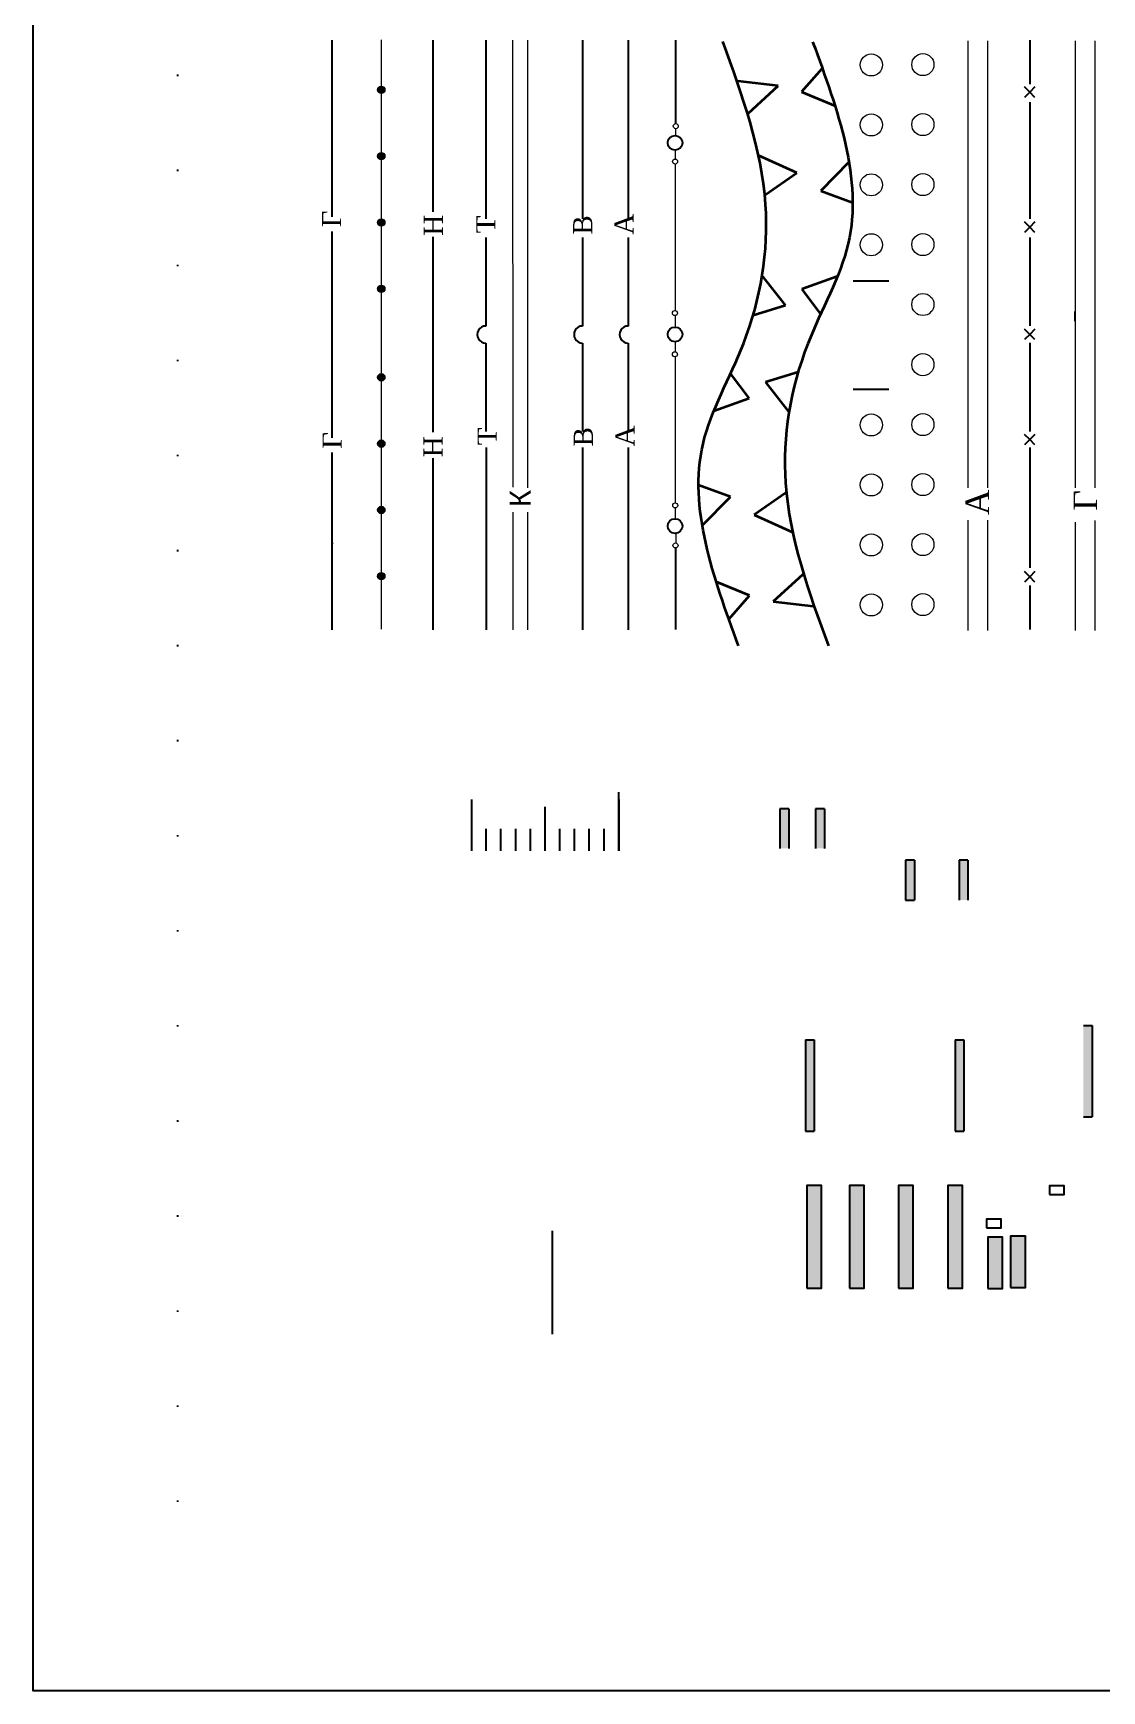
# Model space of a CAD drawing. Header units: millimetres. Extents: x -243 to 1784, y 0 to 1137.
# Drawn here: x -243 to -170.4, y 64 to 176.5 of the extents above; entities that cross this region are included whole.
import ezdxf

# ---------------------------------------------------------------- set-up
doc = ezdxf.new("R2010")
doc.units = ezdxf.units.MM
doc.linetypes.add('DOT', pattern=[6.35, 0, -6.35])
doc.linetypes.add('HID-3', pattern=[4, 3, -1])
for name, color, linetype in [('График_G', 1, 'Continuous'), ('График_U', 5, 'Continuous'), ('График_UPolar', 3, 'Continuous'), ('ИсследТрД', 6, 'Continuous'), ('Кор сред грунта', 2, 'Continuous'), ('Макет', 7, 'Continuous'), ('Перешкоди', 7, 'Continuous'), ('Текст', 7, 'Continuous')]:
    doc.layers.add(name, color=color, linetype=linetype)
doc.styles.add('21', font='arial.ttf', dxfattribs={"height": 2.5})
doc.styles.get("Standard").update_dxf_attribs({"font": 'arial.ttf'})

# ---------------------------------------------------------------- blocks, each defined once
blk = doc.blocks.new('Нефтепровод')
at = {"layer": 'Перешкоди', "color": 7, "linetype": 'ByBlock', "lineweight": 25}
for p, q in [((0, 8.33), (0, 19.97)), ((0, -6.63), (0, 6.63)), ((0, -20.03), (0, -8.39))]:
    blk.add_line(p, q, dxfattribs=at)
at = {"layer": 'Перешкоди', "color": 7, "linetype": 'ByBlock', "lineweight": 25, "char_height": 1.3, "width": 1.5652, "attachment_point": 1, "rotation": 90}
for insert in [(-0.64, 6.71), (-0.66, -8.32)]:
    blk.add_mtext('{\\fTimes New Roman|b0|i0|c204|p18;Н}', dxfattribs=dict(at, insert=insert))
blk = doc.blocks.new('Посадка')
at = {"layer": 'Перешкоди', "color": 3, "linetype": 'ByBlock', "lineweight": 15}
for centre in [(0.05, 18.32), (0.05, 14.25), (0.05, 10.18), (0.05, 6.11), (0.05, 2.04), (0.05, -2.04), (0.05, -6.11), (0.05, -10.18), (0.05, -14.25), (0.05, -18.32)]:
    blk.add_circle(centre, 0.75, dxfattribs=at)
blk = doc.blocks.new('Кабель')
at = {"layer": 'Перешкоди', "linetype": 'ByBlock', "lineweight": 15}
h = blk.add_hatch(color=7, dxfattribs=at)
edge = h.paths.add_edge_path()
edge.add_arc((0, 16.5), 0.25, 0, 360)
h = blk.add_hatch(color=7, dxfattribs=at)
edge = h.paths.add_edge_path()
edge.add_arc((0, 12), 0.25, 0, 360)
h = blk.add_hatch(color=7, dxfattribs=at)
edge = h.paths.add_edge_path()
edge.add_arc((0, 7.5), 0.25, 0, 360)
h = blk.add_hatch(color=7, dxfattribs=at)
edge = h.paths.add_edge_path()
edge.add_arc((0, 3), 0.25, 0, 360)
h = blk.add_hatch(color=7, dxfattribs=at)
edge = h.paths.add_edge_path()
edge.add_arc((0, -3), 0.25, 0, 360)
h = blk.add_hatch(color=7, dxfattribs=at)
edge = h.paths.add_edge_path()
edge.add_arc((0, -7.5), 0.25, 0, 360)
h = blk.add_hatch(color=7, dxfattribs=at)
edge = h.paths.add_edge_path()
edge.add_arc((0, -12), 0.25, 0, 360)
h = blk.add_hatch(color=7, dxfattribs=at)
edge = h.paths.add_edge_path()
edge.add_arc((0, -16.5), 0.25, 0, 360)
at = {"layer": 'Перешкоди', "color": 7, "linetype": 'ByBlock', "lineweight": 15}
blk.add_line((0, 19.91), (0, -20.09), dxfattribs=at)
for centre in [(0, 16.5), (0, 12), (0, 7.5), (0, 3), (0, -3), (0, -7.5), (0, -12), (0, -16.5)]:
    blk.add_circle(centre, 0.25, dxfattribs=at)
blk = doc.blocks.new('Трубопровод')
at = {"lineweight": -2}
for p, q in [((0, 19.97), (0, 7.85)), ((0, 6.58), (0, 0.58)), ((0, -0.58), (0, -6.58)), ((0.03, -7.67), (0.03, -20.03))]:
    blk.add_line(p, q, dxfattribs=at)
blk.add_arc((0, 0), 0.58, 89.874, 270.126, dxfattribs=at)
at = {"layer": 'Перешкоди', "color": 7, "linetype": 'ByBlock', "lineweight": 25, "char_height": 1.3, "attachment_point": 1, "rotation": 90}
for insert, width in [((-0.65, 6.87), 1.5652), ((-0.56, -7.51), 1.3263)]:
    blk.add_mtext('{\\fTimes New Roman|b0|i0|c204|p18;Т}', dxfattribs=dict(at, insert=insert, width=width))
blk = doc.blocks.new('Газопровод')
at = {"layer": 'Перешкоди', "color": 7, "linetype": 'ByBlock', "lineweight": 25}
for p, q in [((0, 8), (0, 19.97)), ((0, -7), (0, 7)), ((0, -20.03), (0, -8))]:
    blk.add_line(p, q, dxfattribs=at)
at = {"layer": 'Перешкоди', "color": 7, "linetype": 'ByBlock', "lineweight": 25, "char_height": 1.3, "width": 1.5652, "attachment_point": 1, "rotation": 90}
for insert in [(-0.7, 7.28), (-0.66, -7.75)]:
    blk.add_mtext('{\\fTimes New Roman|b0|i0|c204|p18;Г}', dxfattribs=dict(at, insert=insert))
blk = doc.blocks.new('Водовод')
at = {"lineweight": -2}
for p, q in [((0, 19.97), (0, 7.85)), ((0, 6.58), (0, 0.58)), ((0, -0.58), (0, -6.58)), ((0, -7.67), (0, -20.03))]:
    blk.add_line(p, q, dxfattribs=at)
blk.add_arc((0, 0), 0.58, 89.9987, 270.0013, dxfattribs=at)
at = {"layer": 'Перешкоди', "color": 7, "linetype": 'ByBlock', "lineweight": 25, "char_height": 1.3, "width": 1.5652, "attachment_point": 1, "rotation": 90}
for insert in [(-0.64, 6.78), (-0.6, -7.59)]:
    blk.add_mtext('{\\fTimes New Roman|b0|i0|c204|p18;В}', dxfattribs=dict(at, insert=insert))
blk = doc.blocks.new('Аммиакопровод')
at = {"lineweight": -2}
for p, q in [((0, 19.97), (0, 7.85)), ((0, 6.58), (0, 0.58)), ((0, -0.58), (0, -6.58)), ((0, -7.67), (0, -20.03))]:
    blk.add_line(p, q, dxfattribs=at)
blk.add_arc((0, 0), 0.58, 89.9987, 270.0013, dxfattribs=at)
at = {"layer": 'Перешкоди', "color": 7, "linetype": 'ByBlock', "lineweight": 25, "char_height": 1.3, "width": 1.5652, "attachment_point": 1, "rotation": 90}
for s, insert in [('{\\fTimes New Roman|b0|i0|c204|p18;А}', (-0.93, 6.78)), ('{\\fTimes New Roman|b0|i0|c0|p18;A}', (-0.86, -7.59))]:
    blk.add_mtext(s, dxfattribs=dict(at, insert=insert))
blk = doc.blocks.new('Канал')
at = {"color": 5, "lineweight": 15}
for p, q in [((-0.51, -10.36), (-0.52, 19.97)), ((0.49, -10.41), (0.49, 19.97)), ((-0.51, -20.03), (-0.51, -12.05)), ((0.49, -20.03), (0.49, -12.05))]:
    blk.add_line(p, q, dxfattribs=at)
at = {"color": 5, "linetype": 'HID-3', "lineweight": 15, "style": '21'}
blk.add_text('К', height=1.42, rotation=90, dxfattribs=at).set_placement((0.68, -11.7))
blk = doc.blocks.new('Линия_связи')
at = {"lineweight": -2}
for p, q in [((0.05, 14.3), (0.05, 19.97)), ((0.03, -14.49), (0.03, -20.03))]:
    blk.add_line(p, q, dxfattribs=at)
at = {"lineweight": 9}
for p, q in [((0.03, 13.98), (0.03, 13.52)), ((0, 12.5), (0, 11.91)), ((0, 11.57), (0, 1.62)), ((0, 1.28), (0, 0.5)), ((0, -0.5), (0, -1.17)), ((0, -1.51), (0, -11.43)), ((0, -11.77), (0, -12.5)), ((0.05, -13.5), (0.05, -14.13))]:
    blk.add_line(p, q, dxfattribs=at)
for centre in [(0, 13), (0, 0), (0, -13)]:
    blk.add_circle(centre, 0.498)
at = {"lineweight": 9, "ltscale": 2}
for centre in [(0.05, 14.13), (0, 11.73), (-0.01, 1.45), (-0.01, -1.35), (0.01, -11.6), (0.03, -14.32)]:
    blk.add_circle(centre, 0.171, dxfattribs=at)
blk = doc.blocks.new('Балка_начало')
at = {"layer": 'Перешкоди', "color": 3, "linetype": 'ByBlock', "lineweight": 35}
for p, q in [((2.42, 17.65), (-0.33, 17.97)), ((0.4, 15.8), (2.42, 17.65)), ((3.69, 11.76), (1.09, 12.94)), ((1.54, 10.26), (3.69, 11.76)), ((2.92, 2.77), (1.32, 4.81)), ((0.72, 2.09), (2.92, 2.77)), ((0.46, -3.54), (-0.81, -1.86)), ((-1.94, -4.4), (0.46, -3.54)), ((-0.82, -10.22), (-2.98, -9.44)), ((-2.73, -12.17), (-0.82, -10.22)), ((0.48, -16.93), (-1.79, -15.99)), ((-0.9, -18.51), (0.48, -16.93))]:
    blk.add_line(p, q, dxfattribs=at)
blk.add_spline([(-0.27, -20.34), (-2.68, -6.64), (0.06, 0.16), (1.57, 9.6), (-1.34, 20.66)], degree=3, dxfattribs=at)
blk = doc.blocks.new('Балка_конец')
at = {"layer": 'Перешкоди', "color": 3, "linetype": 'ByBlock', "lineweight": 35}
for p, q in [((0.9, 18.51), (-0.48, 16.93)), ((-0.48, 16.93), (1.79, 15.99)), ((2.73, 12.17), (0.82, 10.22)), ((0.82, 10.22), (2.98, 9.44)), ((1.94, 4.4), (-0.46, 3.54)), ((-0.46, 3.54), (0.81, 1.86)), ((-0.72, -2.09), (-2.92, -2.77)), ((-2.92, -2.77), (-1.32, -4.81)), ((-1.54, -10.26), (-3.69, -11.76)), ((-3.69, -11.76), (-1.09, -12.94)), ((-0.4, -15.8), (-2.42, -17.65)), ((-2.42, -17.65), (0.33, -17.97))]:
    blk.add_line(p, q, dxfattribs=at)
blk.add_spline([(0.27, 20.34), (2.68, 6.64), (-0.06, -0.16), (-1.57, -9.6), (1.34, -20.66)], degree=3, dxfattribs=at)
blk = doc.blocks.new('Дорога_автомобильная')
at = {"layer": 'Перешкоди', "color": 7, "linetype": 'ByBlock', "lineweight": 15}
for p, q in [((-0.65, 19.91), (-0.65, -10.41)), ((0.68, 19.91), (0.68, -10.41)), ((-0.65, -12.61), (-0.65, -20.09)), ((0.68, -12.61), (0.68, -20.09))]:
    blk.add_line(p, q, dxfattribs=at)
at = {"layer": 'Перешкоди', "color": 7, "linetype": 'ByBlock', "lineweight": 25, "insert": (-0.8, -12.26), "char_height": 1.6, "width": 1.5652, "attachment_point": 1, "rotation": 90}
blk.add_mtext('{\\fTimes New Roman|b0|i0|c0|p18;A}', dxfattribs=at)
blk = doc.blocks.new('Дорога_грунтовая')
at = {"layer": 'Перешкоди', "color": 7, "linetype": 'ByBlock', "lineweight": 15}
for p, q in [((-0.65, 19.91), (-0.65, -10.41)), ((0.68, 19.91), (0.68, -10.41)), ((-0.65, -12.73), (-0.65, -20.09)), ((0.68, -12.63), (0.68, -20.09))]:
    blk.add_line(p, q, dxfattribs=at)
at = {"layer": 'Перешкоди', "color": 7, "linetype": 'ByBlock', "lineweight": 25, "insert": (-0.76, -11.96), "char_height": 1.6, "width": 1.5652, "attachment_point": 1, "rotation": 90}
blk.add_mtext('{\\fTimes New Roman|b0|i0|c204|p18;Г}', dxfattribs=at)
blk = doc.blocks.new('Корр_неб')
at = {"layer": 'График_G'}
h = blk.add_hatch(color=256, dxfattribs=at)
h.set_gradient(color1=(255, 0, 0), color2=(214, 0, 0), one_color=1, tint=0.42)
h.paths.add_polyline_path([(0.6, -208.89), (0, -208.89), (0, -215.09), (0.6, -215.09)])
for p, q in [((0, -208.89), (0.6, -208.89)), ((0.6, -208.89), (0.6, -215.09)), ((0, -215.09), (0.6, -215.09))]:
    blk.add_line(p, q, dxfattribs=at)
blk = doc.blocks.new('Рем_2')
at = {"layer": 'График_U'}
h = blk.add_hatch(color=256, dxfattribs=at)
h.dxf.hatch_style = 1
h.set_gradient(color1=(0, 0, 255), color2=(0, 0, 250), one_color=1, tint=0.49)
h.paths.add_polyline_path([(0.6, -222.89), (0, -222.89), (0, -229.09), (0.6, -229.09)])
for p, q in [((0, -222.89), (0, -229.09)), ((0, -222.89), (0.6, -222.89)), ((0.6, -222.89), (0.6, -229.09)), ((0, -229.09), (0.6, -229.09))]:
    blk.add_line(p, q, dxfattribs=at)
blk = doc.blocks.new('Рем_1')
at = {"layer": 'График_G'}
h = blk.add_hatch(color=256, dxfattribs=at)
h.dxf.hatch_style = 1
h.set_gradient(color1=(255, 0, 0), color2=(250, 0, 0), one_color=1, tint=0.49)
h.paths.add_polyline_path([(0.6, -222.89), (0, -222.89), (0, -229.09), (0.6, -229.09)])
for p, q in [((0, -222.89), (0, -229.09)), ((0, -222.89), (0.6, -222.89)), ((0.6, -222.89), (0.6, -229.09)), ((0, -229.09), (0.6, -229.09))]:
    blk.add_line(p, q, dxfattribs=at)
blk = doc.blocks.new('Забор')
at = {"layer": 'Перешкоди'}
for p, q in [((0, 19.97), (0, 16.97)), ((0, 16.44), (-0.35, 16.79)), ((0, 16.44), (-0.35, 16.08)), ((0.35, 16.79), (0, 16.44)), ((0.35, 16.08), (0, 16.44)), ((0, 15.77), (0, 7.85)), ((0, 7.27), (-0.35, 7.63)), ((0, 7.27), (-0.35, 6.92)), ((0.35, 7.63), (0, 7.27)), ((0.35, 6.92), (0, 7.27)), ((0, 6.58), (0, 0.58)), ((0, 0), (-0.35, 0.35)), ((0, 0), (-0.35, -0.35)), ((0.35, 0.35), (0, 0)), ((0.35, -0.35), (0, 0)), ((0, -0.58), (0, -6.58)), ((0, -7.14), (-0.35, -6.79)), ((0, -7.14), (-0.35, -7.5)), ((0.35, -6.79), (0, -7.14)), ((0.35, -7.5), (0, -7.14)), ((0, -7.67), (0, -15.84)), ((0, -16.44), (-0.35, -16.09)), ((0, -16.44), (-0.35, -16.8)), ((0.35, -16.09), (0, -16.44)), ((0.35, -16.8), (0, -16.44)), ((0, -17.04), (0, -20.03))]:
    blk.add_line(p, q, dxfattribs=at)
blk = doc.blocks.new('Незахист_Pol')
at = {"layer": 'График_G'}
h = blk.add_hatch(color=1, dxfattribs=at)
h.dxf.hatch_style = 1
h.set_gradient(color1=(255, 0, 0), color2=(255, 0, 0), tint=0.49)
h.paths.add_polyline_path([(0.3, -215.89), (-0.3, -215.89), (-0.3, -218.59), (0.3, -218.59)])
at = {"layer": 'График_G', "color": 1}
for p, q in [((-0.3, -215.89), (-0.3, -218.59)), ((0.3, -215.89), (0.3, -218.59))]:
    blk.add_line(p, q, dxfattribs=at)
at = {"layer": 'График_G'}
blk.add_line((0.3, -215.89), (-0.3, -215.89), dxfattribs=at)
blk = doc.blocks.new('Перезахист_Pol')
at = {"layer": 'График_U'}
h = blk.add_hatch(color=5, dxfattribs=at)
h.dxf.hatch_style = 1
h.set_gradient(color1=(0, 0, 255), color2=(0, 0, 250), one_color=1, tint=0.49)
h.paths.add_polyline_path([(0.3, -215.89), (-0.3, -215.89), (-0.3, -218.59), (0.3, -218.59)])
at = {"layer": 'График_U', "color": 5}
for p, q in [((-0.3, -215.89), (-0.3, -218.59)), ((0.3, -215.89), (0.3, -218.59))]:
    blk.add_line(p, q, dxfattribs=at)
at = {"layer": 'График_U'}
blk.add_line((0.3, -215.89), (-0.3, -215.89), dxfattribs=at)
blk = doc.blocks.new('Перезахист_Eом')
at = {"layer": 'График_U'}
h = blk.add_hatch(color=5, dxfattribs=at)
h.dxf.hatch_style = 1
h.set_gradient(color1=(0, 0, 255), color2=(0, 0, 250), one_color=1, tint=0.49)
h.paths.add_polyline_path([(0.3, -219.39), (-0.3, -219.39), (-0.3, -222.09), (0.3, -222.09)])
at = {"layer": 'График_U', "color": 5}
for p, q in [((-0.3, -219.39), (-0.3, -222.09)), ((0.3, -219.39), (0.3, -222.09))]:
    blk.add_line(p, q, dxfattribs=at)
at = {"layer": 'График_U'}
for p, q in [((0.3, -219.39), (-0.3, -219.39)), ((-0.3, -222.09), (0.3, -222.09))]:
    blk.add_line(p, q, dxfattribs=at)
blk = doc.blocks.new('Незахист_Eом')
at = {"layer": 'График_G'}
h = blk.add_hatch(color=256, dxfattribs=at)
h.dxf.hatch_style = 1
h.set_gradient(color1=(255, 0, 0), color2=(255, 0, 0), tint=0.49)
h.paths.add_polyline_path([(0.3, -219.39), (-0.3, -219.39), (-0.3, -222.09), (0.3, -222.09)])
for p, q in [((-0.3, -219.39), (-0.3, -222.09)), ((0.3, -219.39), (-0.3, -219.39)), ((0.3, -219.39), (0.3, -222.09))]:
    blk.add_line(p, q, dxfattribs=at)
blk = doc.blocks.new('red')
at = {"layer": 'График_G'}
h = blk.add_hatch(color=256, dxfattribs=at)
h.dxf.hatch_style = 1
h.paths.add_polyline_path([(0, -3.49), (1, -3.49), (1, 3.49), (0, 3.49)])
blk.add_lwpolyline([(0, -3.49), (1, -3.49), (1, 3.49), (0, 3.49)], close=True, dxfattribs=at)
blk = doc.blocks.new('green')
at = {"layer": 'График_UPolar'}
h = blk.add_hatch(color=256, dxfattribs=at)
h.dxf.hatch_style = 1
h.paths.add_polyline_path([(0, -3.49), (1, -3.49), (1, 3.49), (0, 3.49)])
blk.add_lwpolyline([(0, -3.49), (1, -3.49), (1, 3.49), (0, 3.49)], close=True, dxfattribs=at)
blk = doc.blocks.new('yellow')
at = {"layer": 'Кор сред грунта'}
h = blk.add_hatch(color=256, dxfattribs=at)
h.dxf.hatch_style = 1
h.paths.add_polyline_path([(0, -3.49), (1, -3.49), (1, 3.49), (0, 3.49)])
blk.add_lwpolyline([(0, -3.49), (1, -3.49), (1, 3.49), (0, 3.49)], close=True, dxfattribs=at)
blk = doc.blocks.new('blue')
at = {"layer": 'График_U'}
h = blk.add_hatch(color=256, dxfattribs=at)
h.dxf.hatch_style = 1
h.paths.add_polyline_path([(0, -3.49), (1, -3.49), (1, 3.49), (0, 3.49)])
blk.add_lwpolyline([(0, -3.49), (1, -3.49), (1, 3.49), (0, 3.49)], close=True, dxfattribs=at)
blk = doc.blocks.new('red_small')
at = {"layer": 'График_G'}
h = blk.add_hatch(color=256, dxfattribs=at)
h.dxf.hatch_style = 1
h.paths.add_polyline_path([(0, -1.74), (1, -1.74), (1, 1.74), (0, 1.74)])
blk.add_lwpolyline([(0, -1.74), (1, -1.74), (1, 1.74), (0, 1.74)], close=True, dxfattribs=at)
blk = doc.blocks.new('pipe')
at = {"layer": 'ИсследТрД'}
blk.add_lwpolyline([(0, -0.3), (1, -0.3), (1, 0.3), (0, 0.3)], close=True, dxfattribs=at)
blk = doc.blocks.new('посадка_просека')
at = {"layer": 'Перешкоди', "color": 3, "linetype": 'ByBlock', "lineweight": 15}
for centre in [(0.05, 18.32), (0.05, 14.25), (0.05, 10.18), (0.05, 6.11), (0.05, -6.11), (0.05, -10.18), (0.05, -14.25), (0.05, -18.32)]:
    blk.add_circle(centre, 0.75, dxfattribs=at)
at = {"layer": 'Текст', "color": 3}
for p, q in [((-1.18, 3.66), (1.24, 3.66)), ((-1.18, -3.69), (1.24, -3.69))]:
    blk.add_line(p, q, dxfattribs=at)
blk = doc.blocks.new('shkalaKm')
at = {"layer": 'Макет', "lineweight": -2}
for p, q in [((0, 3.5), (0, 0)), ((10, 3.5), (10, 0))]:
    blk.add_line(p, q, dxfattribs=at)
at = {"layer": 'Макет'}
for p, q in [((10, 0), (10, 4)), ((5, 0), (5, 3)), ((1, 0), (1, 1.5)), ((2, 0), (2, 1.5)), ((3, 0), (3, 1.5)), ((4, 0), (4, 1.5)), ((6, 0), (6, 1.5)), ((7, 0), (7, 1.5)), ((8, 0), (8, 1.5)), ((9, 0), (9, 1.5))]:
    blk.add_line(p, q, dxfattribs=at)
blk = doc.blocks.new('blue_small')
at = {"layer": 'График_U'}
h = blk.add_hatch(color=256, dxfattribs=at)
h.dxf.hatch_style = 1
h.paths.add_polyline_path([(0, -1.74), (1, -1.74), (1, 1.74), (0, 1.74)])
blk.add_lwpolyline([(0, -1.74), (1, -1.74), (1, 1.74), (0, 1.74)], close=True, dxfattribs=at)
blk = doc.blocks.new('dots')
at = {"layer": 'Макет', "linetype": 'DOT', "lineweight": -2}
blk.add_line((0, 0), (0, -167), dxfattribs=at)

msp = doc.modelspace()

# ---------------------------------------------------------------- linework, layer by layer
at = {"lineweight": -2}
for p, q in [((-172.22, 156.92), (-172.22, 157.57)), ((-222.65, 141.87), (-222.65, 141.82)), ((-222.65, 139.82), (-222.65, 139.82))]:
    msp.add_line(p, q, dxfattribs=at)
at = {"layer": 'График_G'}
msp.add_line((-207.7, 88.19), (-207.7, 95.19), dxfattribs=at)
at = {"layer": 'Перешкоди', "color": 1, "lineweight": -2}
msp.add_lwpolyline([(-242.95, 249.4), (-52.51, 249.4), (-52.51, 63.98), (-242.95, 63.98)], close=True, dxfattribs=at)

# ---------------------------------------------------------------- block references
at = {"lineweight": -2}
for name, p in [('Газопровод', (-222.65, 156.01)), ('Кабель', (-219.32, 156.11)), ('Нефтепровод', (-215.8, 156.01)), ('Трубопровод', (-212.23, 156.01)), ('Канал', (-209.87, 156.01)), ('Водовод', (-205.66, 156.01)), ('Аммиакопровод', (-202.57, 156.01)), ('Линия_связи', (-199.38, 156.02)), ('Балка_начало', (-194.8, 155.23)), ('Балка_конец', (-190.31, 155.54)), ('Дорога_автомобильная', (-178.86, 156.02)), ('Дорога_грунтовая', (-171.57, 156.02)), ('Посадка', (-182.61, 156.01))]:
    msp.add_blockref(name, p, dxfattribs=at)
at = {"layer": 'График_G'}
for name, p in [('Незахист_Pol', (-191.96, 339.73)), ('Перезахист_Eом', (-183.43, 339.73)), ('red_small', (-178.15, 93.02))]:
    msp.add_blockref(name, p, dxfattribs=at)
at = {"layer": 'График_U'}
for name, p in [('Забор', (-175.3, 156.02)), ('Перезахист_Pol', (-189.54, 339.73)), ('Корр_неб', (-171.66, 318.01)), ('Рем_2', (-190.53, 331.04)), ('Рем_1', (-180.37, 331.04))]:
    msp.add_blockref(name, p, dxfattribs=at)
at = {"layer": 'ИсследТрД'}
for name, p in [('pipe', (-173.96, 97.95)), ('pipe', (-178.24, 95.69)), ('blue_small', (-176.6, 93.1))]:
    msp.add_blockref(name, p, dxfattribs=at)
at = {"layer": 'Макет'}
for name, p in [('Незахист_Eом', (-179.8, 339.73)), ('red', (-190.44, 94.79)), ('green', (-187.54, 94.79)), ('yellow', (-184.22, 94.79)), ('blue', (-180.87, 94.79))]:
    msp.add_blockref(name, p, dxfattribs=at)
at = {"layer": 'Перешкоди'}
msp.add_blockref('dots', (-233.15, 238.15), dxfattribs=at)
at = {"layer": 'Текст'}
for name, p in [('посадка_просека', (-186.11, 155.99)), ('shkalaKm', (-213.2, 120.97))]:
    msp.add_blockref(name, p, dxfattribs=at)

doc.saveas('drawing.dxf')
